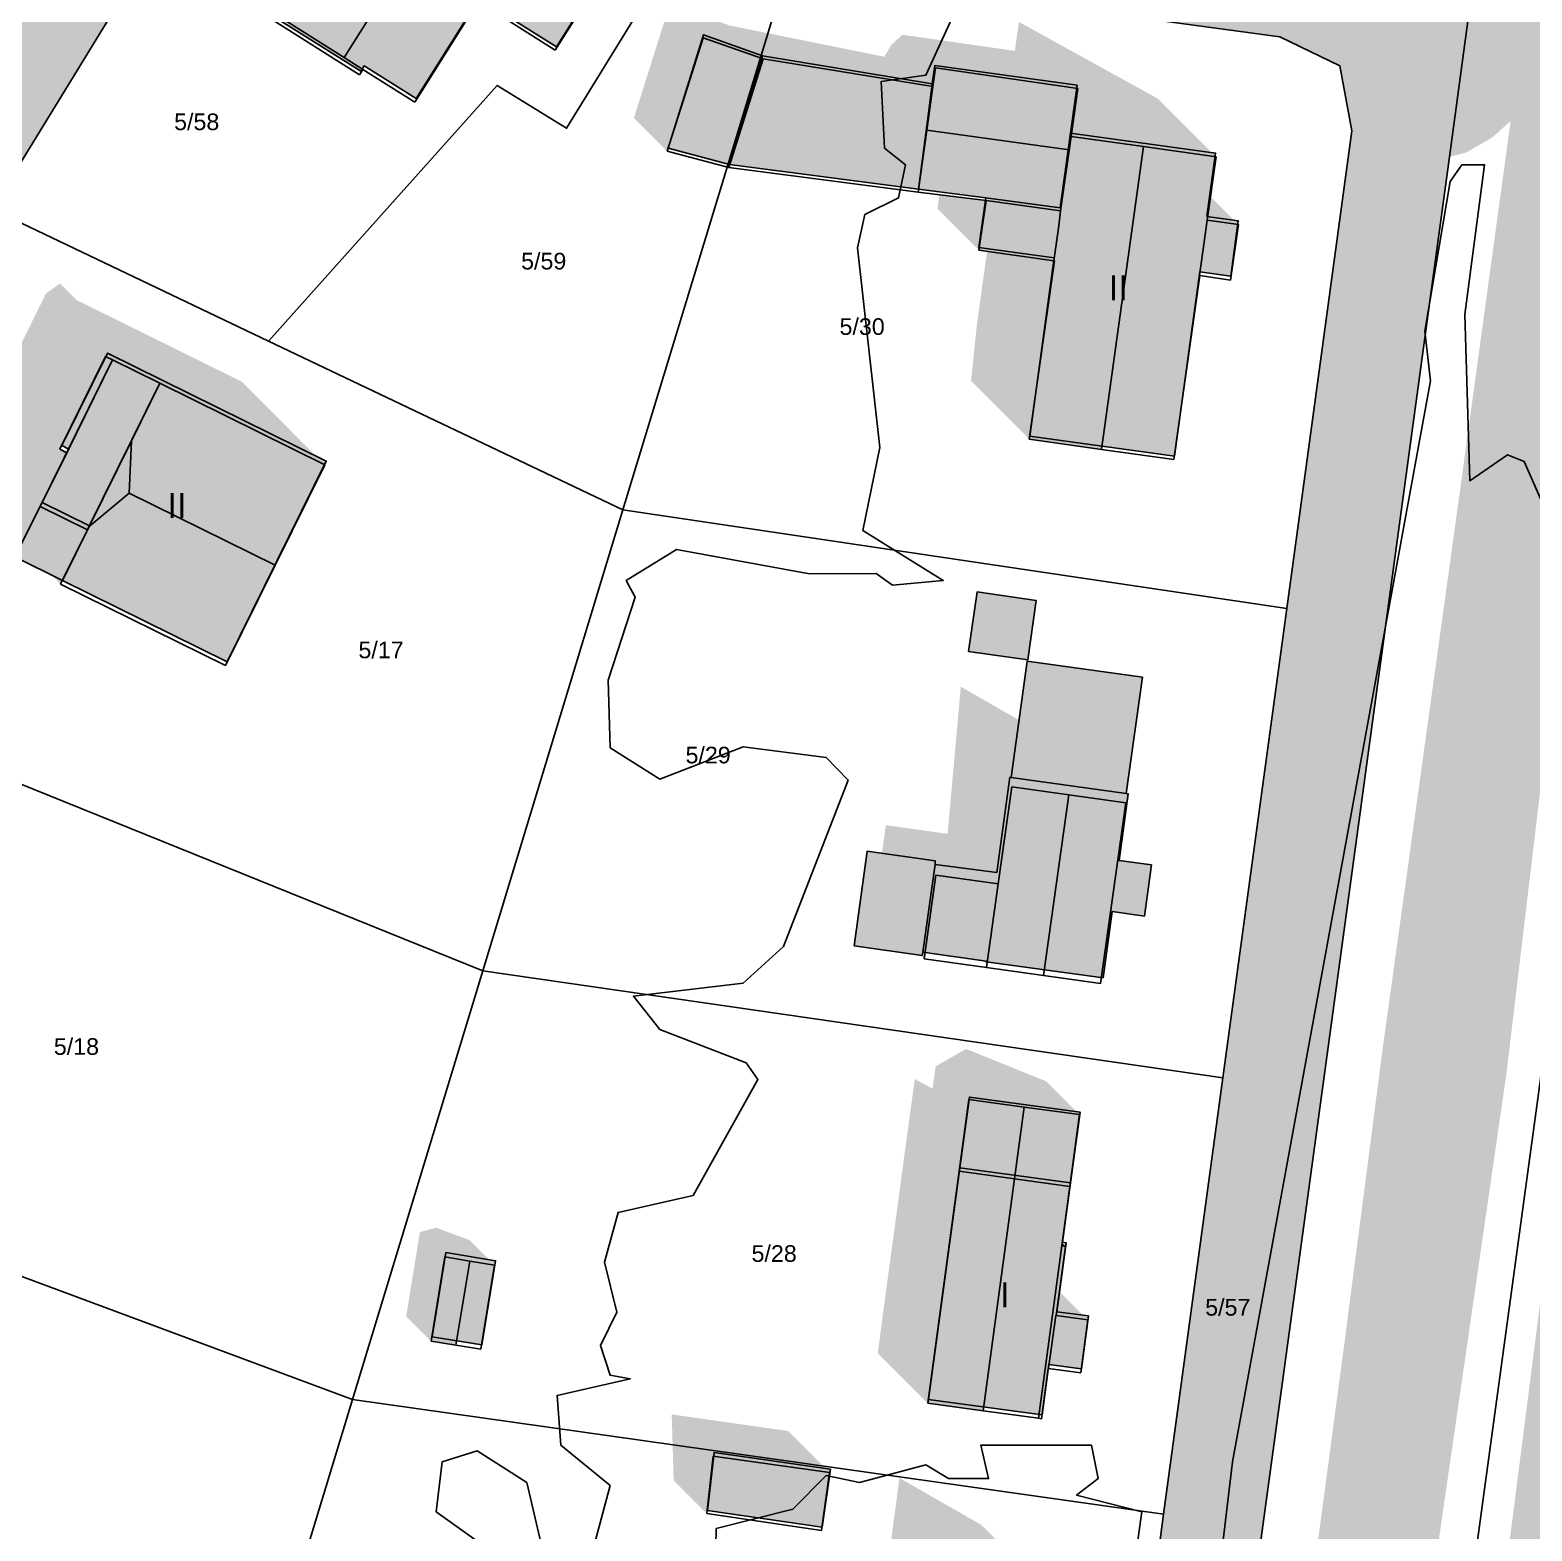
# Model space of a CAD drawing. Header units: millimetres. Extents: x 238 to 3518, y -74 to 2735.
# Drawn here: x 1642.6 to 1733, y 1959.1 to 2049.3 of the extents above; entities that cross this region are included whole.
import ezdxf
from ezdxf.enums import TextEntityAlignment as Align

# ---------------------------------------------------------------- set-up
doc = ezdxf.new("R2010")
doc.units = ezdxf.units.MM
for name, color, linetype in [('LP_Flurstueck_bez', 7, 'Continuous'), ('LP_Flurstuecke', 8, 'Continuous'), ('LP_Gebaeude_Dachaufsicht', 9, 'Continuous'), ('LP_Gebaeude_Dachschatten', 253, 'Continuous'), ('LP_Gebaeude_F', 254, 'Continuous'), ('LP_Gebaeude_Geschosszahl', 7, 'Continuous'), ('LP_Gebaeude_Schatten', 7, 'Continuous'), ('LP_Gebaeude_U', 7, 'Continuous'), ('LP_Topographie_Hoehenlinien', 8, 'Continuous'), ('LP_Verkehr_Strassen', 9, 'Continuous'), ('LP_Verkehr_Wege_Plaetze', 252, 'Continuous')]:
    doc.layers.add(name, color=color, linetype=linetype)
doc.styles.get("Standard").update_dxf_attribs({"font": 'arial.ttf'})

msp = doc.modelspace()

# ---------------------------------------------------------------- hatches: boundary and pattern name
at = {"layer": 'LP_Gebaeude_Dachschatten'}
for points in [[(1668.701, 2059.041), (1667.571, 2059.754), (1666.224, 2060.603), (1664.444, 2061.725), (1658.935, 2052.993), (1657.259, 2050.337), (1661.517, 2047.653)], [(1705.135, 2042.116), (1705.249, 2042.918), (1705.662, 2045.8), (1697.102, 2047.027), (1696.942, 2045.917), (1696.688, 2044.145), (1696.572, 2043.296)], [(1709.615, 2042.3), (1705.249, 2042.918), (1704.614, 2038.431), (1704.507, 2037.54), (1704.217, 2035.432), (1704.254, 2035.427), (1702.738, 2024.713), (1707.089, 2024.097)], [(1704.614, 2038.431), (1700.136, 2039.065), (1699.712, 2036.071), (1704.217, 2035.432), (1704.507, 2037.54)], [(1650.437, 2028.07), (1647.593, 2029.474), (1643.241, 2020.666), (1646.086, 2019.261), (1646.155, 2019.4), (1648.755, 2024.664)], [(1660.357, 2023.171), (1650.437, 2028.07), (1648.729, 2024.612), (1648.595, 2021.468), (1657.375, 2017.132)], [(1648.729, 2024.612), (1646.18, 2019.452), (1648.595, 2021.468)], [(1699.103, 1984.995), (1698.519, 1980.685), (1701.85, 1980.233), (1702.435, 1984.544)], [(1701.85, 1980.233), (1698.519, 1980.685), (1696.628, 1966.737), (1699.959, 1966.286)], [(1667.582, 1975.533), (1666.757, 1970.467), (1668.251, 1970.224), (1669.076, 1975.29)]]:
    msp.add_hatch(color=253, dxfattribs=at).paths.add_polyline_path(points)
at = {"layer": 'LP_Gebaeude_F'}
for points in [[(1657.148, 2050.205), (1662.526, 2046.831), (1662.728, 2047.151), (1665.851, 2045.185), (1669.655, 2051.225), (1674.295, 2048.303), (1677.647, 2053.626), (1669.866, 2058.526), (1670.048, 2058.815), (1662.856, 2063.319), (1660.968, 2060.305), (1659.382, 2061.298), (1657.915, 2058.956), (1659.554, 2057.929), (1657.266, 2054.279), (1659.015, 2053.182)], [(1681.007, 2042.216), (1684.702, 2041.233), (1686.698, 2047.749), (1683.132, 2049.025)], [(1684.702, 2041.233), (1696.074, 2039.751), (1696.668, 2044.311), (1696.901, 2046.074), (1686.698, 2047.749)], [(1696.074, 2039.751), (1700.124, 2039.224), (1704.593, 2038.61), (1705.211, 2043.104), (1705.61, 2045.994), (1697.051, 2047.176), (1696.901, 2046.074), (1696.668, 2044.311)], [(1699.714, 2036.241), (1704.242, 2035.618), (1702.768, 2024.883), (1711.474, 2023.687), (1712.997, 2034.772), (1714.856, 2034.517), (1715.311, 2037.841), (1713.423, 2038.1), (1713.945, 2041.907), (1705.211, 2043.104), (1704.593, 2038.61), (1700.124, 2039.224)], [(1643.366, 2020.91), (1646.204, 2019.49), (1644.588, 2016.216), (1654.495, 2011.324), (1660.446, 2023.377), (1647.283, 2029.875), (1644.541, 2024.322), (1644.966, 2024.111)], [(1641.723, 2017.629), (1644.588, 2016.216), (1646.204, 2019.49), (1643.366, 2020.91)], [(1699.083, 2011.939), (1702.651, 2011.43), (1703.163, 2015.003), (1699.603, 2015.527)], [(1701.646, 2004.363), (1708.573, 2003.402), (1709.544, 2010.393), (1702.617, 2011.361)], [(1696.342, 1993.853), (1700.136, 1993.324), (1700.139, 1993.28), (1707.178, 1992.32), (1707.723, 1996.298), (1709.661, 1996.027), (1710.081, 1999.107), (1708.139, 1999.37), (1708.683, 2003.385), (1708.573, 2003.402), (1701.646, 2004.363), (1701.569, 2004.375), (1700.793, 1998.655), (1697.085, 1999.142)], [(1692.197, 1994.247), (1696.291, 1993.662), (1696.342, 1993.853), (1697.085, 1999.142), (1697.087, 1999.344), (1692.989, 1999.935)], [(1698.559, 1980.887), (1705.22, 1979.985), (1705.797, 1984.25), (1699.136, 1985.151)], [(1696.674, 1966.959), (1703.507, 1966.046), (1703.911, 1969.069), (1705.873, 1968.806), (1706.3, 1971.985), (1704.399, 1972.241), (1704.957, 1976.387), (1704.737, 1976.416), (1705.22, 1979.985), (1698.559, 1980.887)], [(1666.818, 1970.735), (1669.804, 1970.245), (1670.635, 1975.306), (1667.649, 1975.796)], [(1683.391, 1960.286), (1690.276, 1959.294), (1690.776, 1962.773), (1683.78, 1963.779)]]:
    msp.add_hatch(color=254, dxfattribs=at).paths.add_polyline_path(points)
at = {"layer": 'LP_Gebaeude_Schatten'}
for points in [[(1710.48, 2045.181), (1713.98, 2041.681), (1709.615, 2042.3), (1705.249, 2042.918), (1705.662, 2045.8), (1697.102, 2047.027), (1696.942, 2045.917), (1686.722, 2047.581), (1683.112, 2048.846), (1680.954, 2042.023), (1678.954, 2044.023), (1681.112, 2050.846), (1684.722, 2049.581), (1694.02, 2047.704), (1694.442, 2048.417), (1695.102, 2049.027), (1701.873, 2048.057), (1702.115, 2049.8), (1710.48, 2045.181)], [(1705.135, 2042.116), (1705.249, 2042.918), (1704.614, 2038.431), (1705.135, 2042.116)], [(1697.331, 2039.408), (1700.136, 2039.065), (1699.712, 2036.071), (1697.212, 2038.571), (1697.331, 2039.408)], [(1713.449, 2037.875), (1713.442, 2037.876), (1713.642, 2039.287), (1715.319, 2037.609), (1713.449, 2037.875)], [(1699.589, 2031.597), (1700.2, 2036.002), (1704.217, 2035.432), (1704.254, 2035.427), (1702.738, 2024.713), (1699.238, 2028.213), (1699.589, 2031.597)], [(1643.593, 2033.474), (1644.437, 2034.07), (1645.437, 2033.07), (1655.357, 2028.171), (1660.357, 2023.171), (1650.437, 2028.07), (1647.593, 2029.474), (1647.17, 2029.683), (1644.413, 2024.1), (1644.835, 2023.892), (1643.241, 2020.666), (1646.086, 2019.261), (1644.472, 2015.993), (1639.472, 2020.993), (1639.905, 2024.002), (1639.241, 2024.666), (1643.593, 2033.474)], [(1705.555, 2005.844), (1708.555, 2002.844), (1701.687, 2003.807), (1700.868, 1997.97), (1697.113, 1998.497), (1696.409, 1993.469), (1693.409, 1996.469), (1694.113, 2001.497), (1697.824, 2000.977), (1698.621, 2009.826), (1705.555, 2005.844)], [(1699.103, 1984.995), (1698.519, 1980.685), (1696.628, 1966.737), (1693.628, 1969.737), (1693.959, 1972.286), (1695.85, 1986.233), (1696.921, 1985.65), (1697.103, 1986.995), (1698.935, 1988.044), (1703.766, 1986.093), (1705.766, 1984.093), (1699.103, 1984.995)], [(1666.082, 1977.033), (1667.076, 1977.29), (1669.069, 1976.547), (1670.569, 1975.047), (1667.582, 1975.533), (1666.757, 1970.467), (1665.257, 1971.967), (1666.082, 1977.033)], [(1704.695, 1976.196), (1704.718, 1976.365), (1704.917, 1976.165), (1704.695, 1976.196)], [(1704.353, 1972.006), (1704.55, 1973.459), (1706.262, 1971.747), (1704.353, 1972.006)], [(1681.229, 1966.066), (1688.23, 1965.069), (1690.73, 1962.569), (1683.729, 1963.566), (1683.349, 1960.099), (1681.349, 1962.099), (1681.229, 1966.066)], [(1701.866, 1957.416), (1696.993, 1958.07), (1696.246, 1952.5), (1695.879, 1952.549), (1690.283, 1953.3), (1689.72, 1949.056), (1688.894, 1942.946), (1685.894, 1945.946), (1687.22, 1951.556), (1687.783, 1955.8), (1690.379, 1958.049), (1690.746, 1958), (1694.187, 1956.528), (1694.183, 1956.673), (1694.93, 1962.243), (1699.866, 1959.416), (1701.866, 1957.416)]]:
    msp.add_hatch(color=7, dxfattribs=at).paths.add_polyline_path(points)
at = {"layer": 'LP_Verkehr_Strassen'}
for points in [[(1549.157, 1883.664), (1605.425, 1876.05), (1701.041, 1862.412), (1703.516, 1862.078), (1703.741, 1863.823), (1704.109, 1866.669), (1704.526, 1869.486), (1698.566, 1870.258), (1666.439, 1874.677), (1643.408, 1877.856), (1591.099, 1885.064), (1587.664, 1886.823), (1587.204, 1890.673), (1592.285, 1912.649), (1599.07, 1936.857), (1606.553, 1960.694), (1615.325, 1984.313), (1626.431, 2010.287), (1640.332, 2038.532), (1658.191, 2067.654), (1665.291, 2078.598), (1689.105, 2111.612), (1692.286, 2113.696), (1695.854, 2112.352), (1682.105, 2124.299), (1684.236, 2120.768), (1683.034, 2116.888), (1668.368, 2096.254), (1661.947, 2086.921), (1654.319, 2075.833), (1642.02, 2055.865), (1630.56, 2035.857), (1620.223, 2015.082), (1610.858, 1994.146), (1602.814, 1972.427), (1595.343, 1950.389), (1588.9, 1927.684), (1579.525, 1891.701), (1562.697, 1893.984), (1550.783, 1895.601), (1549.806, 1888.313)], [(1658.191, 2067.654), (1661.166, 2070.131), (1664.912, 2069.119), (1682.975, 2056.544), (1688.173, 2052.935), (1717.816, 2048.892), (1721.414, 2047.163), (1722.148, 2043.249), (1718.233, 2014.531), (1714.386, 1986.309), (1710.809, 1960.067), (1707.879, 1937.769), (1704.804, 1915.48), (1701.735, 1893.219), (1698.566, 1870.258), (1704.526, 1869.486), (1710.493, 1913.241), (1721.611, 1994.759), (1728.01, 2041.686), (1729.328, 2051.349), (1723.363, 2052.165), (1689.351, 2056.816), (1666.322, 2072.998), (1664.438, 2075.506), (1665.291, 2078.598)]]:
    msp.add_hatch(color=9, dxfattribs=at).paths.add_polyline_path(points)
h = msp.add_hatch(color=9, dxfattribs=at)
h.paths.add_polyline_path([(1673.688, 1632.637), (1680.252, 1627.81), (1681.095, 1628.797), (1682.187, 1629.603), (1684.015, 1630.257), (1684.954, 1630.487), (1685.892, 1637.665), (1685.23, 1637.704), (1684.107, 1638.202), (1682.825, 1639.624), (1684.016, 1646.212), (1687.547, 1666.934), (1689.128, 1681.368), (1692.498, 1709.772), (1702.289, 1781.352), (1705.446, 1780.933), (1699.237, 1735.476), (1705.246, 1735.463), (1705.868, 1740.021), (1707.243, 1750.101), (1708.61, 1760.112), (1711.349, 1780.184), (1713.919, 1798.726), (1713.989, 1799.226), (1716.558, 1818.029), (1718.857, 1834.862), (1721.287, 1852.675), (1723.718, 1870.479), (1725.675, 1884.812), (1726.013, 1887.285), (1726.475, 1890.839), (1728.774, 1907.676), (1731.208, 1925.494), (1733.644, 1943.331), (1736.08, 1961.168), (1738.513, 1978.986), (1740.949, 1996.823), (1743.384, 2014.651), (1743.79, 2017.622), (1739.462, 2030.273), (1736.968, 2030.855), (1737.414, 2033.462), (1738.008, 2036.711), (1739.698, 2049.018), (1741.897, 2066.165), (1742.181, 2067.873), (1743.064, 2069.178), (1744.373, 2070.311), (1740.073, 2074.066), (1736.027, 2077.595), (1736.057, 2075.157), (1735.665, 2071.194), (1733.577, 2057.56), (1731.694, 2043.834), (1728.669, 2021.765), (1724.001, 1988.096), (1721.668, 1970.153), (1716.206, 1929.277), (1708.833, 1874.91), (1708.182, 1870.649), (1707.964, 1869.666), (1706.656, 1869.224), (1704.526, 1869.486), (1704.109, 1866.669), (1703.741, 1863.823), (1704.235, 1863.777), (1705.237, 1863.153), (1705.863, 1862.157), (1706.227, 1860.179), (1698.834, 1806.432), (1696.195, 1784.028), (1694.744, 1782.576), (1693.495, 1781.955), (1692.661, 1782.072), (1691.599, 1774.239), (1692.026, 1774.176), (1693.282, 1773.546), (1693.78, 1771.542), (1685.245, 1702.894), (1677.185, 1647.352), (1675.708, 1637.173), (1674.353, 1633.805)])
h.paths.add_polyline_path([(1706.024, 1802.695), (1706.238, 1805.127), (1707.087, 1809.995), (1708.146, 1816.783), (1709.418, 1822.297), (1710.901, 1828.129), (1712.176, 1834.06), (1713.744, 1845.832), (1714.718, 1870.189), (1716.393, 1882.821), (1731.435, 1986.507), (1734.422, 2011.48), (1734.672, 2014.335), (1735.142, 2014.889), (1735.84, 2015.167), (1736.654, 2015.257), (1737.422, 2015.224), (1737.623, 2015.168), (1737.802, 2010.533), (1737.121, 2001.335), (1736.322, 1996.458), (1734.406, 1980.096), (1730.984, 1953.389), (1727.274, 1928.678), (1724.458, 1905.537), (1720.706, 1881.846), (1718.756, 1869.863), (1715.621, 1845.76), (1713.973, 1833.851), (1712.267, 1818.922), (1710.585, 1803.537), (1709.854, 1801.854), (1708.699, 1801.096), (1708.211, 1801.177), (1707.426, 1801.304), (1706.467, 1801.515)], flags=0)
h.paths.add_polyline_path([(1705.961, 1835.041), (1706.383, 1839.804), (1707.229, 1844.566), (1708.078, 1847.739), (1708.818, 1848.798), (1709.453, 1849.223), (1710.51, 1849.223), (1710.83, 1847.739), (1710.3, 1843.507), (1709.77, 1838.639), (1709.24, 1836.097), (1708.712, 1834.406), (1707.864, 1833.665), (1706.702, 1833.876)], flags=0)
at = {"layer": 'LP_Verkehr_Wege_Plaetze'}
msp.add_hatch(color=252, dxfattribs=at).paths.add_polyline_path([(1727.957, 2084.632), (1730.946, 2080.698), (1731.874, 2078.066), (1732.309, 2073.083), (1731.958, 2070.53), (1731.585, 2067.808), (1729.328, 2051.349), (1728.01, 2041.686), (1729.029, 2041.949), (1730.596, 2042.856), (1731.694, 2043.834), (1733.577, 2057.56), (1735.665, 2071.194), (1736.057, 2075.157), (1736.027, 2077.595)])

# ---------------------------------------------------------------- linework, layer by layer
at = {"layer": 'LP_Flurstuecke', "color": 8}
for points in [[(1599.07, 1936.857), (1606.553, 1960.694), (1615.325, 1984.313), (1626.431, 2010.287), (1640.332, 2038.532), (1658.191, 2067.654), (1665.291, 2078.598), (1689.105, 2111.612), (1692.286, 2113.696), (1695.854, 2112.352), (1682.105, 2124.299), (1684.236, 2120.768), (1683.034, 2116.888), (1668.368, 2096.254), (1661.947, 2086.921), (1654.319, 2075.833), (1642.02, 2055.865), (1630.56, 2035.857), (1620.223, 2015.082), (1610.858, 1994.146), (1602.814, 1972.427), (1595.343, 1950.389)], [(1709.047, 1807.296), (1734.328, 1992.39), (1737.422, 2015.224), (1739.462, 2030.273), (1739.872, 2033.312), (1741.621, 2046.137), (1744.74, 2051.919), (1750.24, 2055.53), (1756.742, 2056.419), (1762.903, 2054.134), (1744.965, 2069.795), (1744.373, 2070.311), (1740.073, 2074.066), (1736.027, 2077.595), (1727.957, 2084.632), (1730.946, 2080.698), (1731.874, 2078.066), (1732.309, 2073.083), (1731.958, 2070.53), (1731.585, 2067.808), (1729.328, 2051.349), (1728.01, 2041.686), (1721.611, 1994.759), (1710.493, 1913.241)], [(1710.493, 1913.241), (1721.611, 1994.759), (1728.01, 2041.686), (1729.328, 2051.349), (1723.363, 2052.165), (1689.351, 2056.816), (1666.322, 2072.998), (1664.438, 2075.506), (1665.291, 2078.598), (1658.191, 2067.654), (1661.166, 2070.131), (1664.912, 2069.119), (1682.975, 2056.544), (1688.173, 2052.935), (1717.816, 2048.892), (1721.414, 2047.163), (1722.148, 2043.249), (1718.233, 2014.531), (1714.386, 1986.309), (1710.809, 1960.067), (1707.879, 1937.769)], [(1733.644, 1943.331), (1736.08, 1961.168), (1738.513, 1978.986), (1740.949, 1996.823), (1743.384, 2014.651), (1743.79, 2017.622), (1739.462, 2030.273), (1737.422, 2015.224), (1734.328, 1992.39), (1709.047, 1807.296)]]:
    msp.add_lwpolyline(points, dxfattribs=at)
for points in [[(1640.332, 2038.532), (1656.975, 2030.605), (1670.73, 2045.978), (1674.908, 2043.409), (1682.975, 2056.544), (1664.912, 2069.119), (1661.166, 2070.131), (1658.191, 2067.654)], [(1656.975, 2030.605), (1678.286, 2020.458), (1688.173, 2052.935), (1682.975, 2056.544), (1674.908, 2043.409), (1670.73, 2045.978)], [(1678.286, 2020.458), (1718.233, 2014.531), (1722.148, 2043.249), (1721.414, 2047.163), (1717.816, 2048.892), (1688.173, 2052.935)], [(1626.431, 2010.287), (1669.861, 1992.747), (1678.286, 2020.458), (1656.975, 2030.605), (1640.332, 2038.532)], [(1669.861, 1992.747), (1714.386, 1986.309), (1718.233, 2014.531), (1678.286, 2020.458)], [(1615.325, 1984.313), (1662.02, 1966.958), (1669.861, 1992.747), (1626.431, 2010.287)], [(1662.02, 1966.958), (1710.809, 1960.067), (1714.386, 1986.309), (1669.861, 1992.747)], [(1606.553, 1960.694), (1655.325, 1944.936), (1662.02, 1966.958), (1615.325, 1984.313)], [(1655.325, 1944.936), (1707.879, 1937.769), (1710.809, 1960.067), (1662.02, 1966.958)]]:
    msp.add_lwpolyline(points, close=True, dxfattribs=at)
at = {"layer": 'LP_Gebaeude_Dachaufsicht', "color": 9}
for p, q in [((1661.517, 2047.653, 78.2), (1668.701, 2059.041, 78.2)), ((1665.774, 2044.969, 74.628), (1669.59, 2051.019, 74.628)), ((1669.59, 2051.019, 74.628), (1674.223, 2048.096, 74.628)), ((1657.058, 2050.018, 74.628), (1662.441, 2046.623, 74.628)), ((1657.259, 2050.337, 74.628), (1661.517, 2047.653, 78.2)), ((1657.259, 2050.337, 74.628), (1661.517, 2047.653, 74.628)), ((1674.223, 2048.096, 74.628), (1675.907, 2050.765, 75.429)), ((1680.954, 2042.023, 71.583), (1683.112, 2048.846, 71.583)), ((1683.112, 2048.846, 71.583), (1686.722, 2047.581, 71.583)), ((1661.517, 2047.653, 78.2), (1662.643, 2046.943, 77.255)), ((1661.517, 2047.653, 74.628), (1662.643, 2046.943, 74.628)), ((1684.673, 2041.047, 71.583), (1686.722, 2047.581, 71.583)), ((1686.722, 2047.581, 71.583), (1696.942, 2045.917, 71.583)), ((1662.441, 2046.623, 74.628), (1662.643, 2046.943, 74.628)), ((1662.643, 2046.943, 77.255), (1665.774, 2044.969, 74.628)), ((1696.942, 2045.917, 72.597), (1697.102, 2047.027, 72.071)), ((1697.102, 2047.027, 72.071), (1705.662, 2045.8, 72.071)), ((1696.688, 2044.145, 71.583), (1696.942, 2045.917, 71.583)), ((1696.688, 2044.145, 73.436), (1696.942, 2045.917, 72.597)), ((1705.249, 2042.918, 73.453), (1705.662, 2045.8, 72.071)), ((1696.063, 2039.563, 71.583), (1696.688, 2044.145, 71.583)), ((1696.572, 2043.296, 73.838), (1696.688, 2044.145, 73.436)), ((1696.063, 2039.563, 72.071), (1696.572, 2043.296, 73.838)), ((1696.572, 2043.296, 73.838), (1705.135, 2042.116, 73.838)), ((1704.614, 2038.431, 74.424), (1705.249, 2042.918, 74.443)), ((1705.135, 2042.116, 73.838), (1705.249, 2042.918, 73.453)), ((1705.249, 2042.918, 74.443), (1709.615, 2042.3, 79.845)), ((1680.954, 2042.023, 71.583), (1684.673, 2041.047, 71.583)), ((1704.614, 2038.431, 72.071), (1705.135, 2042.116, 73.838)), ((1707.089, 2024.097, 79.845), (1709.615, 2042.3, 79.845)), ((1709.615, 2042.3, 79.845), (1713.98, 2041.681, 74.443)), ((1684.673, 2041.047, 71.583), (1696.063, 2039.563, 71.583)), ((1713.442, 2037.876, 74.452), (1713.98, 2041.681, 74.443)), ((1696.063, 2039.563, 72.071), (1700.136, 2039.065, 72.09)), ((1699.712, 2036.071, 73.251), (1700.136, 2039.065, 73.251)), ((1700.136, 2039.065, 73.251), (1704.614, 2038.431, 74.216)), ((1700.136, 2039.065, 72.09), (1704.614, 2038.431, 72.071)), ((1704.507, 2037.54, 74.443), (1704.614, 2038.431, 74.424)), ((1704.507, 2037.54, 74.22), (1704.614, 2038.431, 74.216)), ((1704.217, 2035.432, 74.443), (1704.507, 2037.54, 74.443)), ((1704.217, 2035.432, 74.222), (1704.507, 2037.54, 74.22)), ((1712.984, 2034.543, 74.443), (1713.449, 2037.875, 74.443)), ((1713.442, 2037.876, 74.452), (1713.449, 2037.875, 74.443)), ((1713.449, 2037.875, 74.443), (1715.319, 2037.609, 74.443)), ((1714.848, 2034.279, 74.443), (1715.319, 2037.609, 74.443)), ((1699.712, 2036.071, 73.251), (1704.217, 2035.432, 74.222)), ((1702.738, 2024.713, 74.443), (1704.254, 2035.427, 74.489)), ((1704.217, 2035.432, 74.443), (1704.254, 2035.427, 74.489)), ((1711.44, 2023.481, 74.443), (1713.007, 2034.54, 74.414)), ((1712.984, 2034.543, 74.443), (1713.007, 2034.54, 74.443)), ((1712.984, 2034.543, 74.443), (1713.007, 2034.54, 74.414)), ((1713.007, 2034.54, 74.443), (1714.848, 2034.279, 74.443)), ((1643.241, 2020.666, 74.483), (1647.593, 2029.474, 74.485)), ((1644.413, 2024.1, 74.228), (1647.17, 2029.683, 74.228)), ((1644.835, 2023.892, 74.228), (1647.593, 2029.474, 74.228)), ((1647.17, 2029.683, 74.228), (1647.593, 2029.474, 74.228)), ((1647.593, 2029.474, 74.485), (1650.437, 2028.07, 77.569)), ((1648.729, 2024.612, 77.595), (1650.437, 2028.07, 75.871)), ((1648.755, 2024.664, 77.569), (1650.437, 2028.07, 77.569)), ((1650.437, 2028.07, 75.871), (1660.357, 2023.171, 75.871)), ((1646.155, 2019.4, 77.569), (1648.755, 2024.664, 77.569)), ((1702.738, 2024.713, 74.443), (1707.089, 2024.097, 79.845)), ((1644.413, 2024.1, 74.228), (1644.835, 2023.892, 74.228)), ((1646.18, 2019.452, 77.595), (1648.729, 2024.612, 77.595)), ((1648.595, 2021.468, 78.881), (1648.729, 2024.612, 77.595)), ((1707.089, 2024.097, 79.845), (1711.44, 2023.481, 74.443)), ((1657.375, 2017.132, 78.881), (1660.357, 2023.171, 75.871)), ((1646.18, 2019.452, 77.595), (1648.595, 2021.468, 78.881)), ((1648.595, 2021.468, 78.881), (1657.375, 2017.132, 78.881)), ((1643.241, 2020.666, 74.483), (1646.086, 2019.261, 77.569)), ((1644.472, 2015.993, 75.871), (1646.18, 2019.452, 77.595)), ((1646.086, 2019.261, 77.569), (1646.155, 2019.4, 77.569)), ((1654.393, 2011.092, 75.871), (1657.375, 2017.132, 78.881)), ((1644.472, 2015.993, 75.871), (1654.393, 2011.092, 75.871)), ((1700.868, 1997.97, 73.567), (1701.687, 2003.807, 73.567)), ((1701.687, 2003.807, 73.567), (1705.121, 2003.326, 78.047)), ((1703.597, 1992.461, 78.047), (1705.121, 2003.326, 78.047)), ((1705.121, 2003.326, 78.047), (1708.555, 2002.844, 73.567)), ((1707.031, 1991.979, 73.567), (1708.555, 2002.844, 73.567)), ((1696.409, 1993.469, 73.567), (1697.113, 1998.497, 73.567)), ((1697.113, 1998.497, 73.567), (1700.868, 1997.97, 73.567)), ((1700.163, 1992.942, 73.567), (1700.868, 1997.97, 73.567)), ((1696.409, 1993.469, 73.567), (1700.163, 1992.942, 73.567)), ((1700.163, 1992.942, 73.567), (1703.597, 1992.461, 78.047)), ((1703.597, 1992.461, 78.047), (1707.031, 1991.979, 73.567)), ((1698.519, 1980.685, 72.915), (1699.103, 1984.995, 72.915)), ((1699.103, 1984.995, 72.915), (1702.435, 1984.544, 74.948)), ((1701.85, 1980.233, 74.948), (1702.435, 1984.544, 74.948)), ((1702.435, 1984.544, 74.948), (1705.766, 1984.093, 72.915)), ((1705.181, 1979.781, 72.915), (1705.766, 1984.093, 72.915)), ((1696.628, 1966.737, 74.033), (1698.519, 1980.685, 74.033)), ((1698.519, 1980.685, 72.915), (1701.85, 1980.233, 74.948)), ((1698.519, 1980.685, 74.033), (1701.85, 1980.233, 78.406)), ((1699.959, 1966.286, 78.406), (1701.85, 1980.233, 78.406)), ((1701.85, 1980.233, 78.406), (1705.181, 1979.781, 74.033)), ((1701.85, 1980.233, 74.948), (1705.181, 1979.781, 72.915)), ((1704.695, 1976.196, 74.033), (1705.181, 1979.781, 74.033)), ((1703.29, 1965.835, 74.033), (1704.695, 1976.196, 74.033)), ((1704.353, 1972.006, 74.033), (1704.917, 1976.165, 74.033)), ((1704.695, 1976.196, 74.033), (1704.917, 1976.165, 74.033)), ((1666.757, 1970.467, 71.123), (1667.582, 1975.533, 71.123)), ((1667.582, 1975.533, 71.123), (1669.076, 1975.29, 71.603)), ((1668.251, 1970.224, 71.603), (1669.076, 1975.29, 71.603)), ((1669.076, 1975.29, 71.603), (1670.569, 1975.047, 71.123)), ((1669.744, 1969.981, 71.123), (1670.569, 1975.047, 71.123)), ((1703.888, 1968.826, 74.033), (1704.334, 1972.009, 74.033)), ((1703.888, 1968.826, 73.72), (1704.334, 1972.009, 73.72)), ((1704.334, 1972.009, 74.033), (1704.353, 1972.006, 74.033)), ((1704.334, 1972.009, 73.72), (1704.353, 1972.006, 73.72)), ((1704.353, 1972.006, 73.72), (1706.262, 1971.747, 73.72)), ((1705.831, 1968.562, 73.72), (1706.262, 1971.747, 73.72)), ((1666.757, 1970.467, 71.123), (1668.251, 1970.224, 71.603)), ((1668.251, 1970.224, 71.603), (1669.744, 1969.981, 71.123)), ((1703.465, 1965.811, 74.033), (1703.874, 1968.828, 74.033)), ((1703.874, 1968.828, 74.033), (1703.888, 1968.826, 74.033)), ((1703.888, 1968.826, 73.72), (1705.831, 1968.562, 73.72)), ((1696.628, 1966.737, 74.033), (1699.959, 1966.286, 78.406)), ((1699.959, 1966.286, 78.406), (1703.29, 1965.835, 74.033)), ((1703.29, 1965.835, 74.033), (1703.465, 1965.811, 74.033)), ((1683.349, 1960.099, 72.941), (1683.729, 1963.566, 72.941)), ((1683.729, 1963.566, 72.941), (1690.73, 1962.569, 72.941)), ((1690.238, 1959.084, 72.941), (1690.73, 1962.569, 72.941)), ((1683.349, 1960.099, 72.941), (1690.238, 1959.084, 72.941))]:
    msp.add_line(p, q, dxfattribs=at)
at = {"layer": 'LP_Gebaeude_U', "color": 7}
for points in [[(1657.148, 2050.205), (1662.526, 2046.831), (1662.728, 2047.151), (1665.851, 2045.185), (1669.655, 2051.225), (1674.295, 2048.303), (1677.647, 2053.626), (1669.866, 2058.526), (1670.048, 2058.815), (1662.856, 2063.319), (1660.968, 2060.305), (1659.382, 2061.298), (1657.915, 2058.956), (1659.554, 2057.929), (1657.266, 2054.279), (1659.015, 2053.182)], [(1681.007, 2042.216), (1684.702, 2041.233), (1686.698, 2047.749), (1683.132, 2049.025)], [(1684.702, 2041.233), (1696.074, 2039.751), (1696.668, 2044.311), (1696.901, 2046.074), (1686.698, 2047.749)], [(1696.074, 2039.751), (1700.124, 2039.224), (1704.593, 2038.61), (1705.211, 2043.104), (1705.61, 2045.994), (1697.051, 2047.176), (1696.901, 2046.074), (1696.668, 2044.311)], [(1699.714, 2036.241), (1704.242, 2035.618), (1702.768, 2024.883), (1711.474, 2023.687), (1712.997, 2034.772), (1714.856, 2034.517), (1715.311, 2037.841), (1713.423, 2038.1), (1713.945, 2041.907), (1705.211, 2043.104), (1704.593, 2038.61), (1700.124, 2039.224)], [(1643.366, 2020.91), (1646.204, 2019.49), (1644.588, 2016.216), (1654.495, 2011.324), (1660.446, 2023.377), (1647.283, 2029.875), (1644.541, 2024.322), (1644.966, 2024.111)], [(1641.723, 2017.629), (1644.588, 2016.216), (1646.204, 2019.49), (1643.366, 2020.91)], [(1699.083, 2011.939), (1702.651, 2011.43), (1703.163, 2015.003), (1699.603, 2015.527)], [(1701.646, 2004.363), (1708.573, 2003.402), (1709.544, 2010.393), (1702.617, 2011.361)], [(1696.342, 1993.853), (1700.136, 1993.324), (1700.139, 1993.28), (1707.178, 1992.32), (1707.723, 1996.298), (1709.661, 1996.027), (1710.081, 1999.107), (1708.139, 1999.37), (1708.683, 2003.385), (1708.573, 2003.402), (1701.646, 2004.363), (1701.569, 2004.375), (1700.793, 1998.655), (1697.085, 1999.142)], [(1692.197, 1994.247), (1696.291, 1993.662), (1696.342, 1993.853), (1697.085, 1999.142), (1697.087, 1999.344), (1692.989, 1999.935)], [(1698.559, 1980.887), (1705.22, 1979.985), (1705.797, 1984.25), (1699.136, 1985.151)], [(1696.674, 1966.959), (1703.507, 1966.046), (1703.911, 1969.069), (1705.873, 1968.806), (1706.3, 1971.985), (1704.399, 1972.241), (1704.957, 1976.387), (1704.737, 1976.416), (1705.22, 1979.985), (1698.559, 1980.887)], [(1666.818, 1970.735), (1669.804, 1970.245), (1670.635, 1975.306), (1667.649, 1975.796)], [(1683.391, 1960.286), (1690.276, 1959.294), (1690.776, 1962.773), (1683.78, 1963.779)]]:
    msp.add_lwpolyline(points, close=True, dxfattribs=at)
at = {"layer": 'LP_Topographie_Hoehenlinien', "color": 8}
for points in [[(1676.57, 1958.212), (1677.521, 1961.791), (1674.564, 1964.212), (1674.332, 1967.212), (1678.74, 1968.212), (1677.521, 1968.426), (1676.937, 1970.212), (1677.937, 1972.212), (1677.179, 1975.212), (1677.999, 1978.212), (1682.52, 1979.233), (1686.417, 1986.212), (1685.702, 1987.212), (1680.512, 1989.212), (1678.922, 1991.212), (1685.52, 1991.99), (1687.959, 1994.212), (1691.845, 2004.212), (1690.519, 2005.571), (1685.52, 2006.207), (1680.521, 2004.274), (1677.521, 2006.149), (1677.417, 2010.212), (1679.038, 2015.212), (1678.496, 2016.211), (1681.52, 2018.077), (1689.519, 2016.604), (1693.519, 2016.628), (1694.519, 2015.925), (1697.561, 2016.211), (1692.733, 2019.211), (1693.753, 2024.211), (1692.414, 2036.211), (1692.837, 2038.211), (1694.877, 2039.211), (1695.302, 2041.211), (1694.024, 2042.211), (1693.821, 2046.211), (1696.518, 2046.59), (1698.518, 2050.975)], [(1712.576, 1943.212), (1714.954, 1963.212), (1726.875, 2028.211), (1726.53, 2031.211), (1728.06, 2040.211), (1728.768, 2041.211), (1730.127, 2041.211), (1728.93, 2032.211), (1729.239, 2022.211), (1731.514, 2023.773), (1732.513, 2023.368), (1733.884, 2020.211)], [(1683.87, 1957.212), (1683.907, 1959.212), (1688.52, 1960.367), (1690.519, 1962.39), (1692.519, 1961.975), (1696.518, 1963.026), (1697.874, 1962.212), (1700.288, 1962.212), (1699.818, 1964.212), (1706.477, 1964.212), (1706.888, 1962.212), (1705.586, 1961.212), (1709.515, 1960.212), (1708.953, 1956.212)], [(1669.87, 1958.212), (1667.053, 1960.212), (1667.425, 1963.212), (1669.522, 1963.886), (1672.522, 1961.964), (1673.865, 1956.212)]]:
    msp.add_lwpolyline(points, dxfattribs=at)

# ---------------------------------------------------------------- texts
at = {"layer": 'LP_Flurstueck_bez', "color": 7}
for s, p in [('5/58', (1652.657, 2043.791)), ('5/59', (1673.53, 2035.414)), ('5/30', (1692.683, 2031.478)), ('5/17', (1663.744, 2012.034)), ('5/29', (1683.42, 2005.714)), ('5/18', (1645.422, 1988.189)), ('5/28', (1687.391, 1975.741)), ('5/57', (1714.681, 1972.507))]:
    msp.add_text(s, height=1, dxfattribs=at).set_placement(p, align=Align.MIDDLE_CENTER)
at = {"layer": 'LP_Gebaeude_Geschosszahl', "color": 7}
for s, p in [('II', (1708.095, 2033.805)), ('II', (1651.471, 2020.723)), ('I', (1701.266, 1973.257))]:
    msp.add_text(s, height=1.5, dxfattribs=at).set_placement(p, align=Align.MIDDLE_CENTER)

doc.saveas('drawing.dxf')
